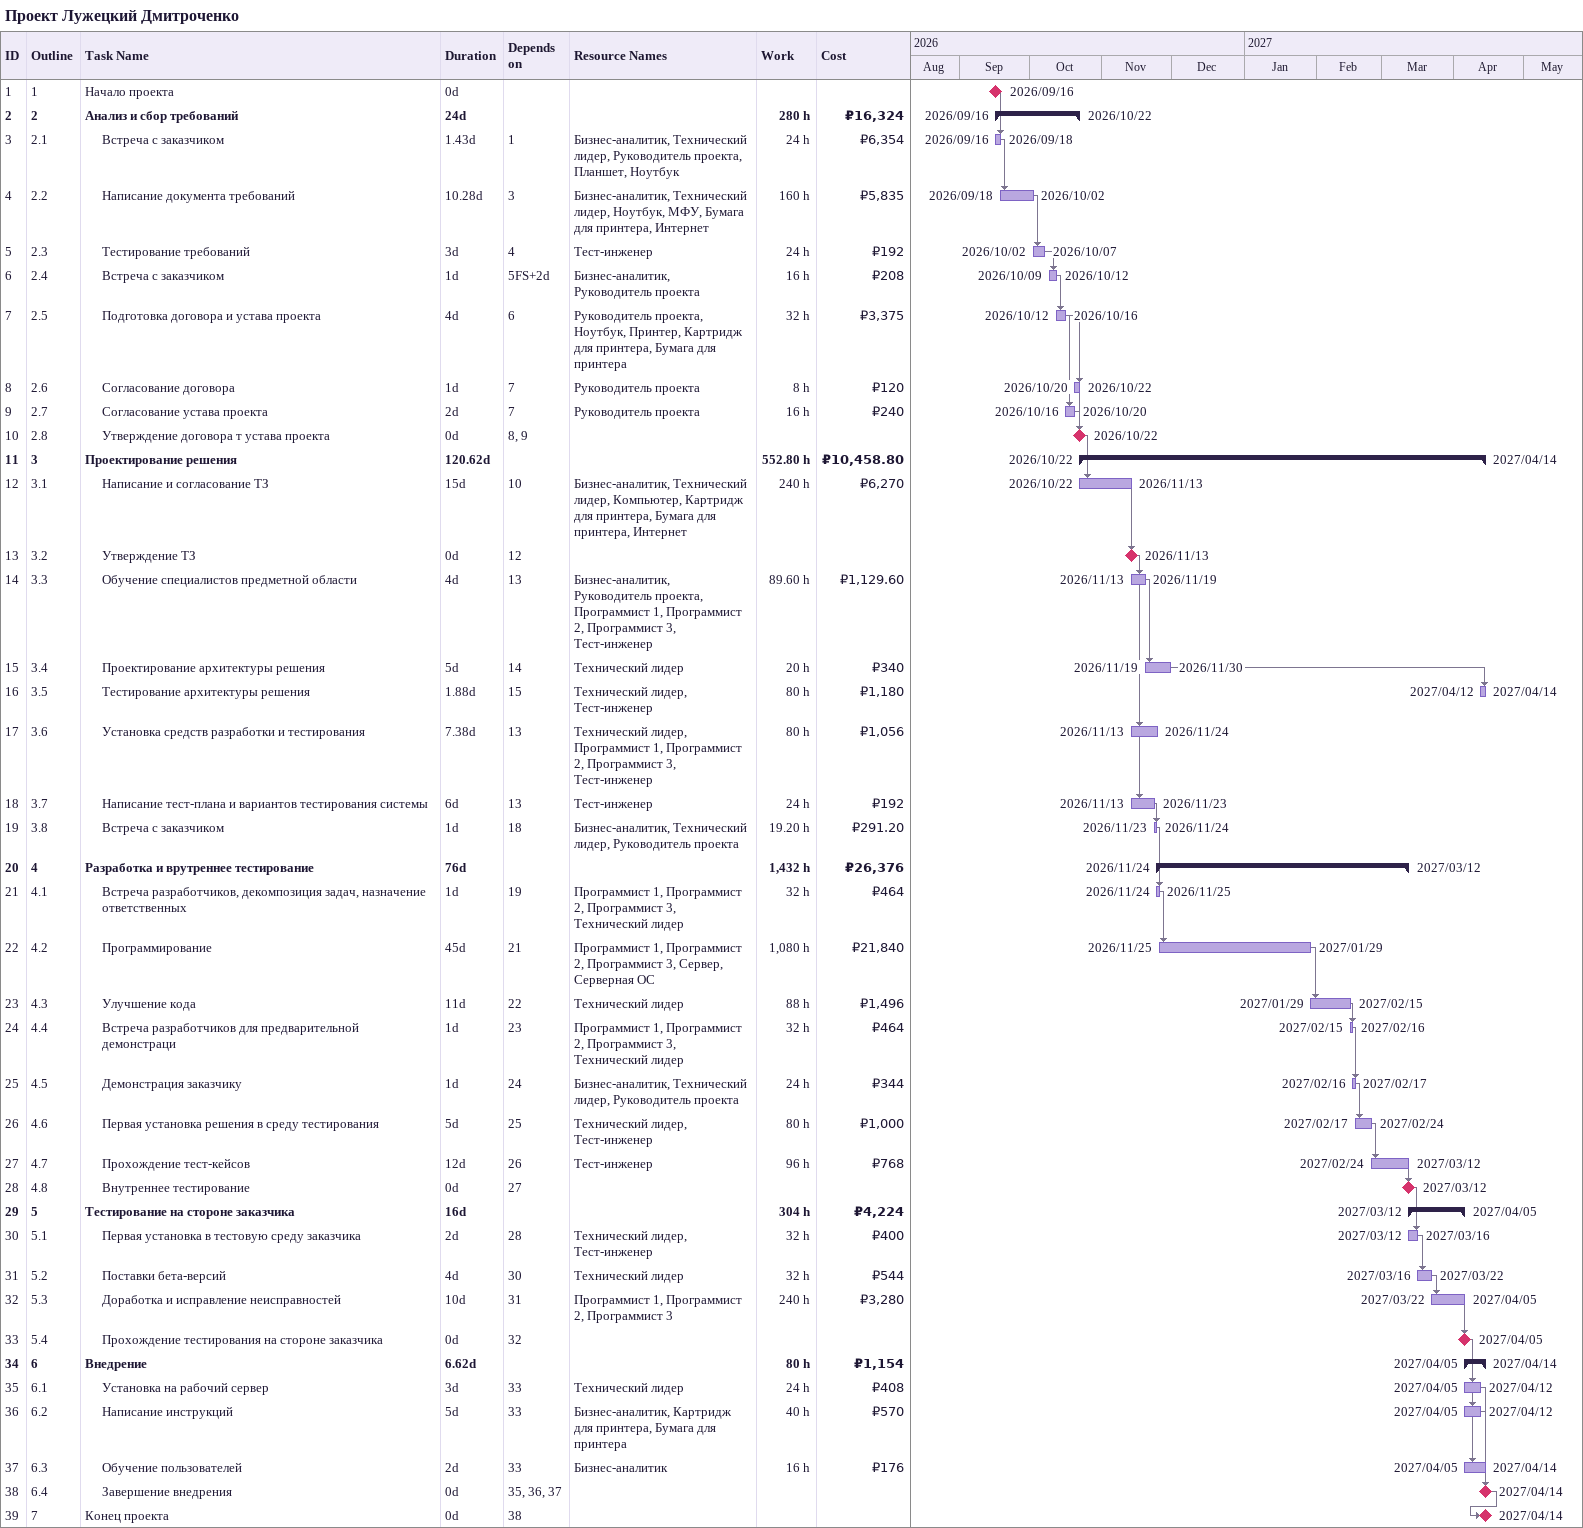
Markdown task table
Проект Лужецкий Дмитроченко

| ID | WBS | Task | Duration | Start | Finish | Predecessors | Resources | Work (h) | Cost (₽) |
|---|---|---|---|---|---|---|---|---|---|
| 1 | 1 | Начало проeкта | 0d | 2026-09-16 | 2026-09-16 |  |  |  |  |
| 2 | 2 | **Анализ и сбор требований** | 24d | 2026-09-16 | 2026-10-22 |  |  | 280 | 16324 |
| 3 | 2.1 | Встреча с заказчиком | 1.43d | 2026-09-16 | 2026-09-18 | 1 | Бизнес-аналитик, Технический лидер, Руководитель проекта, Планшет, Ноутбук | 24 | 6354 |
| 4 | 2.2 | Написание документа требований | 10.28d | 2026-09-18 | 2026-10-02 | 3 | Бизнес-аналитик, Технический лидер, Ноутбук, МФУ, Бумага для принтера, Интернет | 160 | 5835 |
| 5 | 2.3 | Тестирование требований | 3d | 2026-10-02 | 2026-10-07 | 4 | Тест-инженер | 24 | 192 |
| 6 | 2.4 | Встреча с заказчиком | 1d | 2026-10-09 | 2026-10-12 | 5FS+2d | Бизнес-аналитик, Руководитель проекта | 16 | 208 |
| 7 | 2.5 | Подготовка договора и устава проекта | 4d | 2026-10-12 | 2026-10-16 | 6 | Руководитель проекта, Ноутбук, Принтер, Картридж для принтера, Бумага для принтера | 32 | 3375 |
| 8 | 2.6 | Согласование договора | 1d | 2026-10-20 | 2026-10-22 | 7 | Руководитель проекта | 8 | 120 |
| 9 | 2.7 | Согласование устава проекта | 2d | 2026-10-16 | 2026-10-20 | 7 | Руководитель проекта | 16 | 240 |
| 10 | 2.8 | Утверждение договора т устава проекта | 0d | 2026-10-22 | 2026-10-22 | 8, 9 |  |  |  |
| 11 | 3 | **Проектирование решения** | 120.62d | 2026-10-22 | 2027-04-14 |  |  | 552.80 | 10458.80 |
| 12 | 3.1 | Написание и согласование ТЗ | 15d | 2026-10-22 | 2026-11-13 | 10 | Бизнес-аналитик, Технический лидер, Компьютер, Картридж для принтера, Бумага для принтера, Интернет | 240 | 6270 |
| 13 | 3.2 | Утверждение ТЗ | 0d | 2026-11-13 | 2026-11-13 | 12 |  |  |  |
| 14 | 3.3 | Обучение специалистов предметной области | 4d | 2026-11-13 | 2026-11-19 | 13 | Бизнес-аналитик, Руководитель проекта, Программист 1, Программист 2, Программист 3, Тест-инженер | 89.60 | 1129.60 |
| 15 | 3.4 | Проектирование архитектуры решения | 5d | 2026-11-19 | 2026-11-30 | 14 | Технический лидер | 20 | 340 |
| 16 | 3.5 | Тестирование архитектуры решения | 1.88d | 2027-04-12 | 2027-04-14 | 15 | Технический лидер, Тест-инженер | 80 | 1180 |
| 17 | 3.6 | Установка средств разработки и тестирования | 7.38d | 2026-11-13 | 2026-11-24 | 13 | Технический лидер, Программист 1, Программист 2, Программист 3, Тест-инженер | 80 | 1056 |
| 18 | 3.7 | Написание тест-плана и вариантов тестирования системы | 6d | 2026-11-13 | 2026-11-23 | 13 | Тест-инженер | 24 | 192 |
| 19 | 3.8 | Встреча с заказчиком | 1d | 2026-11-23 | 2026-11-24 | 18 | Бизнес-аналитик, Технический лидер, Руководитель проекта | 19.20 | 291.20 |
| 20 | 4 | **Разработка и врутреннее тестирование** | 76d | 2026-11-24 | 2027-03-12 |  |  | 1432 | 26376 |
| 21 | 4.1 | Встреча разработчиков, декомпозиция задач, назначение ответственных | 1d | 2026-11-24 | 2026-11-25 | 19 | Программист 1, Программист 2, Программист 3, Технический лидер | 32 | 464 |
| 22 | 4.2 | Программирование | 45d | 2026-11-25 | 2027-01-29 | 21 | Программист 1, Программист 2, Программист 3, Сервер, Серверная ОС | 1080 | 21840 |
| 23 | 4.3 | Улучшение кода | 11d | 2027-01-29 | 2027-02-15 | 22 | Технический лидер | 88 | 1496 |
| 24 | 4.4 | Встреча разработчиков для предварительной демонстраци | 1d | 2027-02-15 | 2027-02-16 | 23 | Программист 1, Программист 2, Программист 3, Технический лидер | 32 | 464 |
| 25 | 4.5 | Демонстрация заказчику | 1d | 2027-02-16 | 2027-02-17 | 24 | Бизнес-аналитик, Технический лидер, Руководитель проекта | 24 | 344 |
| 26 | 4.6 | Первая установка решения в среду тестирования | 5d | 2027-02-17 | 2027-02-24 | 25 | Технический лидер, Тест-инженер | 80 | 1000 |
| 27 | 4.7 | Прохождение тест-кейсов | 12d | 2027-02-24 | 2027-03-12 | 26 | Тест-инженер | 96 | 768 |
| 28 | 4.8 | Внутреннее тестирование | 0d | 2027-03-12 | 2027-03-12 | 27 |  |  |  |
| 29 | 5 | **Тестирование на стороне заказчика** | 16d | 2027-03-12 | 2027-04-05 |  |  | 304 | 4224 |
| 30 | 5.1 | Первая установка в тестовую среду заказчика | 2d | 2027-03-12 | 2027-03-16 | 28 | Технический лидер, Тест-инженер | 32 | 400 |
| 31 | 5.2 | Поставки бета-версий | 4d | 2027-03-16 | 2027-03-22 | 30 | Технический лидер | 32 | 544 |
| 32 | 5.3 | Доработка и исправление неисправностей | 10d | 2027-03-22 | 2027-04-05 | 31 | Программист 1, Программист 2, Программист 3 | 240 | 3280 |
| 33 | 5.4 | Прохождение тестирования на стороне заказчика | 0d | 2027-04-05 | 2027-04-05 | 32 |  |  |  |
| 34 | 6 | **Внедрение** | 6.62d | 2027-04-05 | 2027-04-14 |  |  | 80 | 1154 |
| 35 | 6.1 | Установка на рабочий сервер | 3d | 2027-04-05 | 2027-04-12 | 33 | Технический лидер | 24 | 408 |
| 36 | 6.2 | Написание инструкций | 5d | 2027-04-05 | 2027-04-12 | 33 | Бизнес-аналитик, Картридж для принтера, Бумага для принтера | 40 | 570 |
| 37 | 6.3 | Обучение пользователей | 2d | 2027-04-05 | 2027-04-14 | 33 | Бизнес-аналитик | 16 | 176 |
| 38 | 6.4 | Завершение внедрения | 0d | 2027-04-14 | 2027-04-14 | 35, 36, 37 |  |  |  |
| 39 | 7 | Конец проекта | 0d | 2027-04-14 | 2027-04-14 | 38 |  |  |  |
